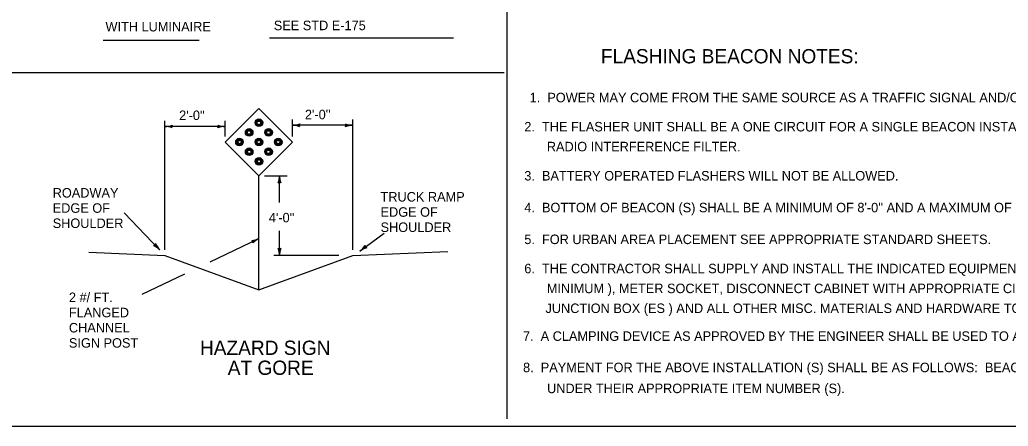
# Model space of a CAD drawing. Extents: x 418 to 1184, y 1025 to 1192.
# Drawn here: x 497.7 to 549.6, y 1137.6 to 1159 of the extents above; entities that cross this region are included whole.
import ezdxf

# ---------------------------------------------------------------- set-up
doc = ezdxf.new("R2010")
doc.units = 0
for name, color, linetype in [('Level 1', 7, 'Continuous'), ('Level 16', 7, 'Continuous'), ('Level 2', 7, 'Continuous'), ('Level 4', 7, 'Continuous')]:
    doc.layers.add(name, color=color, linetype=linetype)

msp = doc.modelspace()

# ---------------------------------------------------------------- linework, layer by layer
at = {"layer": 'Level 1'}
for p, q in [((510.213, 1154.288), (508.445, 1152.521)), ((511.98, 1152.521), (510.213, 1154.288)), ((505.279, 1146.849), (505.279, 1153.641)), ((508.445, 1153.341), (505.279, 1153.341)), ((508.445, 1152.821), (508.445, 1153.641)), ((511.98, 1152.821), (511.98, 1153.703)), ((515.146, 1153.403), (511.98, 1153.403)), ((515.146, 1146.849), (515.146, 1153.703)), ((508.445, 1152.521), (510.213, 1150.753)), ((510.213, 1150.753), (511.98, 1152.521)), ((510.213, 1144.753), (510.213, 1150.753)), ((510.513, 1150.753), (511.702, 1150.753)), ((511.298, 1149.349), (511.298, 1150.753)), ((504.999, 1146.856), (503.138, 1148.801)), ((511.298, 1146.549), (511.298, 1147.853)), ((515.529, 1146.794), (516.799, 1147.732)), ((507.66, 1146.227), (510.213, 1147.442)), ((501.283, 1146.724), (505.279, 1146.549)), ((505.279, 1146.549), (510.213, 1144.753)), ((510.213, 1144.753), (515.146, 1146.549)), ((514.412, 1146.549), (510.998, 1146.549)), ((515.146, 1146.549), (520.141, 1146.767)), ((504.083, 1144.525), (506.324, 1145.591))]:
    msp.add_line(p, q, dxfattribs=at)
for centre, radius in [((510.213, 1153.538), 0.2), ((510.212, 1153.537), 0.17), ((510.212, 1153.537), 0.145), ((510.211, 1153.536), 0.123), ((510.211, 1153.535), 0.104), ((510.211, 1153.535), 0.0887), ((509.704, 1153.03), 0.2), ((509.703, 1153.029), 0.17), ((509.703, 1153.028), 0.145), ((509.702, 1153.027), 0.123), ((509.702, 1153.027), 0.104), ((509.701, 1153.026), 0.0887), ((510.721, 1153.03), 0.2), ((510.721, 1153.029), 0.17), ((510.721, 1153.028), 0.145), ((510.721, 1153.027), 0.123), ((510.72, 1153.026), 0.104), ((510.72, 1153.026), 0.0887), ((509.195, 1152.521), 0.2), ((509.196, 1152.521), 0.17), ((509.197, 1152.522), 0.145), ((509.197, 1152.522), 0.123), ((509.198, 1152.522), 0.104), ((509.198, 1152.522), 0.0887), ((510.213, 1152.521), 0.2), ((510.212, 1152.521), 0.17), ((510.212, 1152.52), 0.145), ((510.211, 1152.519), 0.123), ((510.211, 1152.519), 0.104), ((510.211, 1152.519), 0.0887), ((511.23, 1152.521), 0.2), ((511.23, 1152.52), 0.17), ((511.229, 1152.52), 0.145), ((511.229, 1152.519), 0.123), ((511.228, 1152.519), 0.104), ((511.228, 1152.519), 0.0887), ((509.704, 1152.012), 0.2), ((509.704, 1152.012), 0.17), ((509.705, 1152.011), 0.145), ((509.705, 1152.011), 0.123), ((509.705, 1152.01), 0.104), ((509.706, 1152.01), 0.0887), ((510.722, 1152.012), 0.2), ((510.72, 1152.012), 0.17), ((510.719, 1152.011), 0.145), ((510.718, 1152.01), 0.123), ((510.718, 1152.01), 0.104), ((510.717, 1152.01), 0.0887), ((510.213, 1151.503), 0.2), ((510.213, 1151.505), 0.17), ((510.214, 1151.506), 0.145), ((510.214, 1151.507), 0.123), ((510.214, 1151.508), 0.104), ((510.214, 1151.508), 0.0887)]:
    msp.add_circle(centre, radius, dxfattribs=at)
at = {"layer": 'Level 16'}
for p, q in [((505.623, 1153.382), (505.562, 1153.357)), ((505.623, 1153.3), (505.562, 1153.326)), ((505.659, 1153.413), (505.629, 1153.341)), ((505.659, 1153.27), (505.629, 1153.341)), ((508.066, 1153.413), (508.095, 1153.341)), ((508.066, 1153.269), (508.095, 1153.341)), ((508.101, 1153.382), (508.162, 1153.356)), ((508.101, 1153.3), (508.162, 1153.326)), ((512.324, 1153.445), (512.263, 1153.419)), ((512.324, 1153.362), (512.263, 1153.388)), ((512.36, 1153.475), (512.33, 1153.403)), ((512.36, 1153.332), (512.33, 1153.404)), ((514.767, 1153.475), (514.797, 1153.403)), ((514.767, 1153.331), (514.797, 1153.403)), ((514.803, 1153.444), (514.863, 1153.418)), ((514.803, 1153.362), (514.863, 1153.388)), ((511.227, 1150.374), (511.299, 1150.404)), ((511.258, 1150.41), (511.283, 1150.47)), ((511.37, 1150.374), (511.298, 1150.404)), ((511.34, 1150.41), (511.314, 1150.47)), ((504.685, 1147.08), (504.758, 1147.108)), ((504.732, 1147.076), (504.792, 1147.05)), ((504.789, 1147.179), (504.757, 1147.108)), ((504.791, 1147.132), (504.815, 1147.071)), ((509.84, 1147.344), (509.897, 1147.292)), ((509.885, 1147.332), (509.951, 1147.334)), ((509.901, 1147.214), (509.897, 1147.292)), ((509.92, 1147.257), (509.964, 1147.306)), ((515.791, 1147.077), (515.81, 1147.001)), ((511.227, 1146.928), (511.298, 1146.898)), ((511.257, 1146.893), (511.283, 1146.832)), ((511.37, 1146.928), (511.298, 1146.898)), ((511.339, 1146.893), (511.314, 1146.832)), ((515.781, 1147.031), (515.747, 1146.975)), ((515.83, 1146.965), (515.766, 1146.95)), ((515.876, 1146.961), (515.81, 1147.002))]:
    msp.add_line(p, q, dxfattribs=at)
for centre, start, end in [((505.273, 1154.41), 269.9869, 291.2101), ((505.273, 1152.273), 68.7899, 90.0131), ((508.451, 1154.41), 248.7899, 270.0131), ((508.451, 1152.272), 89.9869, 111.2101), ((511.974, 1154.472), 269.9869, 291.2101), ((511.974, 1152.335), 68.7899, 90.0131), ((515.153, 1154.472), 248.7899, 270.0131), ((515.153, 1152.334), 89.9869, 111.2101), ((510.23, 1150.76), 338.7899, 0.0131), ((512.367, 1150.76), 179.9869, 201.2101), ((504.232, 1146.112), 43.7402, 64.9635), ((505.776, 1147.59), 202.5432, 223.7664), ((509.759, 1148.41), 274.2413, 295.4646), ((510.678, 1146.48), 115.4384, 136.6616), ((514.889, 1147.65), 306.4257, 327.649), ((510.23, 1146.543), 359.9869, 21.2101), ((512.367, 1146.543), 158.7899, 180.0131), ((516.158, 1145.93), 105.2287, 126.4519)]:
    msp.add_arc(centre, 1.069, start, end, dxfattribs=at)
at = {"layer": 'Level 2'}
for p, q in [((510.767, 1157.998), (520.446, 1157.998)), ((502.034, 1157.886), (507.07, 1157.886))]:
    msp.add_line(p, q, dxfattribs=at)
at = {"layer": 'Level 4'}
for p, q in [((523.252, 1137.968), (523.249, 1184.636)), ((496.031, 1156.189), (523.108, 1156.189)), ((423.536, 1137.574), (593.735, 1137.574))]:
    msp.add_line(p, q, dxfattribs=at)

# ---------------------------------------------------------------- texts
at = {"layer": 'Level 1'}
for s, height, p in [('FLASHING BEACON NOTES:', 0.75, (528.181, 1156.663)), ('1.  POWER MAY COME FROM THE SAME SOURCE AS A TRAFFIC SIGNAL AND/OR STREET LIGHT.', 0.5, (524.436, 1154.615)), ("2'-0''", 0.5, (506.024, 1153.681)), ("2'-0''", 0.5, (512.633, 1153.722)), ('2.  THE FLASHER UNIT SHALL BE A ONE CIRCUIT FOR A SINGLE BEACON INSTALLATION AND A TWO CIRCUIT FOR A TWO BEACON INSTALLATION, AND SHALL INCLUDE A ', 0.5, (524.157, 1153.081)), ('RADIO INTERFERENCE FILTER.', 0.5, (525.341, 1152.035)), ('3.  BATTERY OPERATED FLASHERS WILL NOT BE ALLOWED.', 0.5, (524.157, 1150.501)), ('ROADWAY', 0.5, (499.383, 1149.602)), ('TRUCK RAMP', 0.5, (516.605, 1149.394)), ('EDGE OF', 0.5, (499.383, 1148.802)), ("4.  BOTTOM OF BEACON (S) SHALL BE A MINIMUM OF 8'-0'' AND A MAXIMUM OF 12'-0'' ABOVE EDGE OF PAVEMENT.", 0.5, (524.157, 1148.828)), ("4'-0''", 0.5, (510.736, 1148.299)), ('EDGE OF', 0.5, (516.605, 1148.594)), ('SHOULDER', 0.5, (499.383, 1148.002)), ('SHOULDER', 0.5, (516.605, 1147.794)), ('5.  FOR URBAN AREA PLACEMENT SEE APPROPRIATE STANDARD SHEETS.', 0.5, (524.157, 1147.156)), ("6.  THE CONTRACTOR SHALL SUPPLY AND INSTALL THE INDICATED EQUIPMENT AND HARDWARE:  BEACONS, 3'' 0 TUBULAR STEEL POSTS AND FOUNDATIONS , WIRE ( #12 AWG. COPPER - ", 0.5, (524.157, 1145.622)), ('MINIMUM ), METER SOCKET, DISCONNECT CABINET WITH APPROPRIATE CIRCUIT BREAKERS, CONDUIT, POLE RISER WITH WEATHER HEAD, POWER DROP STANCHION,', 0.5, (525.34, 1144.576)), ('2 #/ FT. ', 0.5, (500.235, 1144.107)), ('JUNCTION BOX (ES ) AND ALL OTHER MISC. MATERIALS AND HARDWARE TO MAKE THE BEACONS OPERATIONAL.', 0.5, (525.27, 1143.53)), ('FLANGED', 0.5, (500.235, 1143.307)), ('CHANNEL ', 0.5, (500.235, 1142.507)), ('7.  A CLAMPING DEVICE AS APPROVED BY THE ENGINEER SHALL BE USED TO ATTACH THE CONDUIT TO THE SIGN POST (S).', 0.5, (524.087, 1142.067)), ('SIGN POST', 0.5, (500.235, 1141.707)), ('HAZARD SIGN', 0.75, (507.119, 1141.327)), ('AT GORE', 0.75, (508.578, 1140.277)), ('8.  PAYMENT FOR THE ABOVE INSTALLATION (S) SHALL BE AS FOLLOWS:  BEACON (S) SHALL BE PAID UNDER ITEM 678.16.  SIGN (S) AND POST (S) SHALL BE PAID', 0.5, (524.092, 1140.418)), ('UNDER THEIR APPROPRIATE ITEM NUMBER (S).', 0.5, (525.355, 1139.317))]:
    msp.add_text(s, height=height, dxfattribs=at).set_placement(p)
at = {"layer": 'Level 2'}
for s, p in [('WITH LUMINAIRE', (502.156, 1158.342)), ('SEE STD E-175', (510.998, 1158.408))]:
    msp.add_text(s, height=0.5, dxfattribs=at).set_placement(p)

doc.saveas('drawing.dxf')
